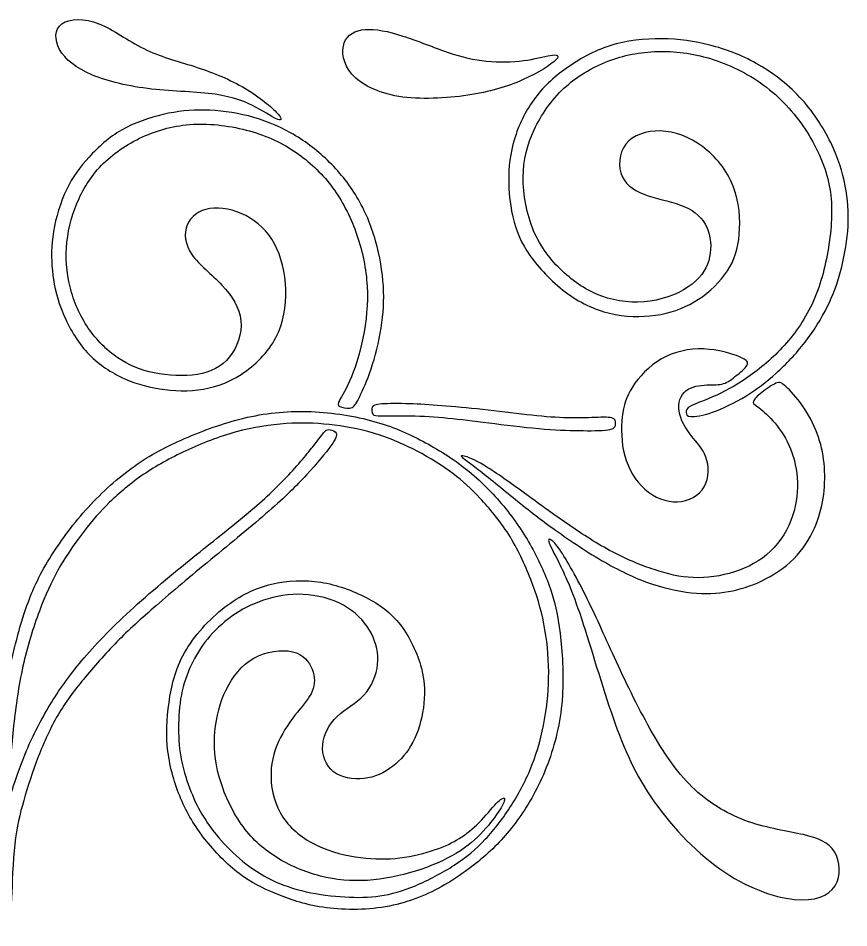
# Model space of a CAD drawing. Header units: millimetres. Extents: x -100 to 100, y -108 to 99.
# Drawn here: x 28.3 to 49.56, y 3.04 to 26.31 of the extents above; entities that cross this region are included whole.
import ezdxf

# ---------------------------------------------------------------- set-up
doc = ezdxf.new("R2010")
doc.units = ezdxf.units.MM
doc.header["$MEASUREMENT"] = 0

msp = doc.modelspace()

# ---------------------------------------------------------------- linework, layer by layer
at = {"color": 5, "linetype": 'ByBlock', "lineweight": -2}
for points, knots in [([(34.026, 24.562), (33.647, 24.778), (33.227, 24.943), (32.795, 25.082), (32.363, 25.22), (31.918, 25.333), (31.105, 25.737), (30.737, 26.027), (30.363, 26.17), (29.989, 26.314), (29.608, 26.311), (29.224, 26.033), (29.221, 25.759), (29.358, 25.511), (29.495, 25.262), (29.773, 25.04), (30.184, 24.866), (30.595, 24.691), (31.14, 24.566), (31.711, 24.501), (32.282, 24.437), (32.879, 24.433), (33.342, 24.366), (33.805, 24.298), (34.134, 24.166), (34.392, 24.03), (34.65, 23.895), (34.837, 23.756), (34.94, 23.719), (35.043, 23.682), (35.063, 23.746), (34.903, 23.912), (34.743, 24.078), (34.405, 24.346), (34.026, 24.562)], [0, 0, 0, 0, 0.076923, 0.076923, 0.076923, 0.153846, 0.153846, 0.230769, 0.230769, 0.230769, 0.307692, 0.307692, 0.384615, 0.384615, 0.384615, 0.461538, 0.461538, 0.461538, 0.538462, 0.538462, 0.538462, 0.615385, 0.615385, 0.615385, 0.692308, 0.692308, 0.692308, 0.769231, 0.769231, 0.769231, 0.846154, 0.846154, 0.846154, 1, 1, 1, 1]), ([(39.3, 25.44), (38.937, 25.562), (38.514, 25.737), (38.14, 25.858), (37.766, 25.978), (37.44, 26.046), (37.179, 26.025), (36.917, 26.004), (36.721, 25.895), (36.566, 25.466), (36.608, 25.146), (36.84, 24.88), (37.072, 24.614), (37.495, 24.401), (38.038, 24.312), (38.582, 24.224), (39.247, 24.259), (39.805, 24.343), (40.363, 24.427), (40.814, 24.559), (41.209, 24.735), (41.605, 24.911), (41.943, 25.13), (42.182, 25.369), (42.082, 25.388), (41.916, 25.362), (41.75, 25.337), (41.517, 25.266), (41.232, 25.227), (40.947, 25.188), (40.608, 25.182), (40.287, 25.214), (39.966, 25.246), (39.663, 25.317), (39.3, 25.44)], [0, 0, 0, 0, 0.076923, 0.076923, 0.076923, 0.153846, 0.153846, 0.153846, 0.230769, 0.230769, 0.307692, 0.307692, 0.307692, 0.384615, 0.384615, 0.384615, 0.461538, 0.461538, 0.461538, 0.538462, 0.538462, 0.538462, 0.615385, 0.615385, 0.692308, 0.692308, 0.692308, 0.769231, 0.769231, 0.769231, 0.846154, 0.846154, 0.846154, 1, 1, 1, 1]), ([(48.437, 18.022), (48.21, 17.728), (47.949, 17.457), (47.697, 17.228), (47.445, 16.999), (47.203, 16.812), (46.924, 16.643), (46.645, 16.474), (46.329, 16.322), (46.073, 16.232), (45.816, 16.141), (45.62, 16.112), (45.515, 16.12), (45.41, 16.128), (45.397, 16.174), (45.394, 16.224), (45.391, 16.274), (45.397, 16.328), (45.523, 16.395), (45.649, 16.461), (45.894, 16.538), (46.176, 16.667), (46.458, 16.796), (46.778, 16.977), (47.416, 17.445), (47.736, 17.732), (48.018, 18.069), (48.3, 18.406), (48.545, 18.793), (48.903, 19.703), (49.016, 20.225), (49.136, 21.203), (49.142, 21.657), (49.039, 22.119), (48.936, 22.58), (48.723, 23.048), (48.437, 23.477), (48.152, 23.906), (47.794, 24.296), (46.958, 24.912), (46.481, 25.138), (45.549, 25.419), (45.094, 25.473), (44.655, 25.461), (44.216, 25.448), (43.794, 25.367), (43.387, 25.211), (42.981, 25.054), (42.591, 24.822), (42.266, 24.519), (41.942, 24.215), (41.684, 23.841), (41.505, 23.461), (41.326, 23.08), (41.226, 22.693), (41.223, 22.246), (41.22, 21.799), (41.313, 21.293), (41.491, 20.873), (41.668, 20.454), (41.929, 20.122), (42.226, 19.843), (42.523, 19.564), (42.855, 19.338), (43.239, 19.199), (43.623, 19.061), (44.058, 19.009), (44.474, 19.07), (44.891, 19.132), (45.287, 19.306), (45.813, 19.715), (45.942, 19.951), (46.049, 20.461), (46.026, 20.735), (45.921, 20.962), (45.816, 21.19), (45.629, 21.37), (45.357, 21.49), (45.084, 21.609), (44.726, 21.667), (44.423, 21.769), (44.12, 21.87), (43.871, 22.015), (43.758, 22.262), (43.645, 22.509), (43.668, 22.857), (43.85, 23.09), (44.032, 23.322), (44.374, 23.438), (44.736, 23.427), (45.097, 23.415), (45.478, 23.277), (45.813, 23.028), (46.149, 22.78), (46.439, 22.422), (46.599, 22.017), (46.758, 21.612), (46.787, 21.161), (46.755, 20.788), (46.723, 20.415), (46.629, 20.122), (46.449, 19.846), (46.268, 19.57), (46, 19.312), (45.71, 19.12), (45.42, 18.928), (45.107, 18.803), (44.747, 18.735), (44.387, 18.667), (43.981, 18.657), (43.584, 18.732), (43.187, 18.806), (42.8, 18.964), (42.436, 19.214), (42.071, 19.464), (41.729, 19.806), (41.484, 20.124), (41.239, 20.441), (41.091, 20.735), (40.992, 21.093), (40.894, 21.451), (40.845, 21.874), (40.852, 22.261), (40.858, 22.648), (40.92, 22.999), (41.041, 23.348), (41.162, 23.696), (41.342, 24.041), (41.816, 24.638), (42.11, 24.89), (42.787, 25.341), (43.171, 25.541), (43.6, 25.656), (44.029, 25.77), (44.503, 25.799), (44.936, 25.782), (45.368, 25.764), (45.758, 25.699), (46.153, 25.585), (46.549, 25.47), (46.949, 25.306), (47.337, 25.07), (47.726, 24.835), (48.103, 24.528), (48.42, 24.162), (48.736, 23.796), (48.991, 23.37), (49.165, 22.982), (49.339, 22.593), (49.432, 22.241), (49.487, 21.896), (49.542, 21.551), (49.558, 21.212), (49.531, 20.862), (49.503, 20.512), (49.432, 20.151), (49.345, 19.83), (49.258, 19.509), (49.155, 19.228), (49.007, 18.93), (48.858, 18.632), (48.665, 18.315), (48.437, 18.022)], [0, 0, 0, 0, 0.017241, 0.017241, 0.017241, 0.034483, 0.034483, 0.034483, 0.051724, 0.051724, 0.051724, 0.068966, 0.068966, 0.068966, 0.086207, 0.086207, 0.086207, 0.103448, 0.103448, 0.103448, 0.12069, 0.12069, 0.12069, 0.137931, 0.137931, 0.155172, 0.155172, 0.155172, 0.172414, 0.172414, 0.189655, 0.189655, 0.206897, 0.206897, 0.206897, 0.224138, 0.224138, 0.224138, 0.241379, 0.241379, 0.258621, 0.258621, 0.275862, 0.275862, 0.275862, 0.293103, 0.293103, 0.293103, 0.310345, 0.310345, 0.310345, 0.327586, 0.327586, 0.327586, 0.344828, 0.344828, 0.344828, 0.362069, 0.362069, 0.362069, 0.37931, 0.37931, 0.37931, 0.396552, 0.396552, 0.396552, 0.413793, 0.413793, 0.413793, 0.431034, 0.431034, 0.448276, 0.448276, 0.465517, 0.465517, 0.465517, 0.482759, 0.482759, 0.482759, 0.5, 0.5, 0.5, 0.517241, 0.517241, 0.517241, 0.534483, 0.534483, 0.534483, 0.551724, 0.551724, 0.551724, 0.568966, 0.568966, 0.568966, 0.586207, 0.586207, 0.586207, 0.603448, 0.603448, 0.603448, 0.62069, 0.62069, 0.62069, 0.637931, 0.637931, 0.637931, 0.655172, 0.655172, 0.655172, 0.672414, 0.672414, 0.672414, 0.689655, 0.689655, 0.689655, 0.706897, 0.706897, 0.706897, 0.724138, 0.724138, 0.724138, 0.741379, 0.741379, 0.741379, 0.758621, 0.758621, 0.758621, 0.775862, 0.775862, 0.793103, 0.793103, 0.810345, 0.810345, 0.810345, 0.827586, 0.827586, 0.827586, 0.844828, 0.844828, 0.844828, 0.862069, 0.862069, 0.862069, 0.87931, 0.87931, 0.87931, 0.896552, 0.896552, 0.896552, 0.913793, 0.913793, 0.913793, 0.931034, 0.931034, 0.931034, 0.948276, 0.948276, 0.948276, 0.965517, 0.965517, 0.965517, 1, 1, 1, 1]), ([(36.781, 17.027), (36.905, 17.307), (37.034, 17.704), (37.208, 18.553), (37.253, 19.004), (37.229, 19.453), (37.205, 19.901), (37.111, 20.346), (36.968, 20.764), (36.824, 21.182), (36.631, 21.572), (36.391, 21.912), (36.15, 22.253), (35.863, 22.543), (35.534, 22.788), (35.205, 23.033), (34.834, 23.233), (34.389, 23.377), (33.944, 23.52), (33.424, 23.607), (32.949, 23.604), (32.473, 23.601), (32.041, 23.507), (31.633, 23.341), (31.224, 23.175), (30.841, 22.936), (30.539, 22.656), (30.237, 22.375), (30.018, 22.053), (29.855, 21.701), (29.692, 21.349), (29.586, 20.969), (29.505, 20.201), (29.531, 19.814), (29.624, 19.438), (29.718, 19.062), (29.879, 18.698), (30.092, 18.385), (30.305, 18.072), (30.57, 17.811), (30.85, 17.62), (31.131, 17.43), (31.428, 17.311), (31.779, 17.238), (32.131, 17.166), (32.537, 17.14), (32.881, 17.198), (33.224, 17.256), (33.505, 17.398), (33.908, 17.891), (34.031, 18.243), (33.997, 18.572), (33.963, 18.901), (33.773, 19.207), (33.513, 19.483), (33.253, 19.759), (32.924, 20.004), (32.744, 20.265), (32.563, 20.527), (32.531, 20.804), (32.621, 21.022), (32.712, 21.24), (32.924, 21.398), (33.479, 21.485), (33.821, 21.414), (34.121, 21.261), (34.421, 21.107), (34.679, 20.872), (34.857, 20.543), (35.034, 20.214), (35.131, 19.791), (35.145, 19.367), (35.16, 18.943), (35.092, 18.517), (34.892, 18.138), (34.692, 17.759), (34.36, 17.427), (34.007, 17.199), (33.654, 16.972), (33.279, 16.849), (32.899, 16.803), (32.518, 16.756), (32.131, 16.785), (31.781, 16.853), (31.431, 16.92), (31.118, 17.027), (30.512, 17.349), (30.218, 17.566), (29.725, 18.162), (29.525, 18.543), (29.394, 18.888), (29.263, 19.233), (29.202, 19.543), (29.171, 19.859), (29.141, 20.175), (29.141, 20.498), (29.2, 20.854), (29.26, 21.211), (29.379, 21.601), (29.534, 21.925), (29.689, 22.249), (29.879, 22.507), (30.112, 22.761), (30.344, 23.014), (30.618, 23.262), (30.945, 23.451), (31.273, 23.64), (31.654, 23.769), (32.012, 23.851), (32.37, 23.933), (32.705, 23.969), (33.066, 23.962), (33.428, 23.956), (33.815, 23.907), (34.191, 23.811), (34.566, 23.714), (34.931, 23.569), (35.271, 23.378), (35.612, 23.188), (35.928, 22.953), (36.502, 22.401), (36.76, 22.085), (36.968, 21.736), (37.176, 21.388), (37.334, 21.007), (37.445, 20.616), (37.557, 20.224), (37.621, 19.82), (37.644, 19.453), (37.666, 19.085), (37.647, 18.753), (37.589, 18.393), (37.531, 18.033), (37.434, 17.646), (37.331, 17.337), (37.228, 17.027), (37.118, 16.795), (36.963, 16.475), (36.918, 16.388), (36.842, 16.354), (36.766, 16.32), (36.66, 16.34), (36.584, 16.359), (36.508, 16.378), (36.463, 16.398), (36.5, 16.49), (36.537, 16.582), (36.657, 16.746), (36.781, 17.027)], [0, 0, 0, 0, 0.018868, 0.018868, 0.037736, 0.037736, 0.037736, 0.056604, 0.056604, 0.056604, 0.075472, 0.075472, 0.075472, 0.09434, 0.09434, 0.09434, 0.113208, 0.113208, 0.113208, 0.132075, 0.132075, 0.132075, 0.150943, 0.150943, 0.150943, 0.169811, 0.169811, 0.169811, 0.188679, 0.188679, 0.188679, 0.207547, 0.207547, 0.226415, 0.226415, 0.226415, 0.245283, 0.245283, 0.245283, 0.264151, 0.264151, 0.264151, 0.283019, 0.283019, 0.283019, 0.301887, 0.301887, 0.301887, 0.320755, 0.320755, 0.339623, 0.339623, 0.339623, 0.358491, 0.358491, 0.358491, 0.377358, 0.377358, 0.377358, 0.396226, 0.396226, 0.396226, 0.415094, 0.415094, 0.433962, 0.433962, 0.433962, 0.45283, 0.45283, 0.45283, 0.471698, 0.471698, 0.471698, 0.490566, 0.490566, 0.490566, 0.509434, 0.509434, 0.509434, 0.528302, 0.528302, 0.528302, 0.54717, 0.54717, 0.54717, 0.566038, 0.566038, 0.584906, 0.584906, 0.603774, 0.603774, 0.603774, 0.622642, 0.622642, 0.622642, 0.641509, 0.641509, 0.641509, 0.660377, 0.660377, 0.660377, 0.679245, 0.679245, 0.679245, 0.698113, 0.698113, 0.698113, 0.716981, 0.716981, 0.716981, 0.735849, 0.735849, 0.735849, 0.754717, 0.754717, 0.754717, 0.773585, 0.773585, 0.773585, 0.792453, 0.792453, 0.811321, 0.811321, 0.811321, 0.830189, 0.830189, 0.830189, 0.849057, 0.849057, 0.849057, 0.867925, 0.867925, 0.867925, 0.886792, 0.886792, 0.886792, 0.90566, 0.90566, 0.924528, 0.924528, 0.924528, 0.943396, 0.943396, 0.943396, 0.962264, 0.962264, 0.962264, 1, 1, 1, 1]), ([(44.019, 16.874), (44.181, 17.125), (44.439, 17.412), (44.761, 17.596), (45.084, 17.78), (45.471, 17.861), (45.842, 17.848), (46.213, 17.835), (46.568, 17.728), (46.763, 17.646), (46.958, 17.564), (46.994, 17.506), (46.95, 17.428), (46.907, 17.351), (46.784, 17.254), (46.674, 17.166), (46.565, 17.077), (46.468, 16.996), (46.352, 16.961), (46.236, 16.925), (46.1, 16.935), (45.924, 16.927), (45.749, 16.919), (45.532, 16.893), (45.39, 16.78), (45.249, 16.667), (45.181, 16.467), (45.245, 16.041), (45.378, 15.816), (45.521, 15.632), (45.665, 15.448), (45.82, 15.306), (45.9, 15.082), (45.981, 14.857), (45.987, 14.551), (45.726, 14.096), (45.458, 13.948), (45.173, 13.935), (44.887, 13.922), (44.584, 14.045), (44.341, 14.259), (44.097, 14.474), (43.913, 14.78), (43.821, 15.117), (43.729, 15.454), (43.729, 15.822), (43.761, 16.114), (43.794, 16.406), (43.858, 16.622), (44.019, 16.874)], [0, 0, 0, 0, 0.055556, 0.055556, 0.055556, 0.111111, 0.111111, 0.111111, 0.166667, 0.166667, 0.166667, 0.222222, 0.222222, 0.222222, 0.277778, 0.277778, 0.277778, 0.333333, 0.333333, 0.333333, 0.388889, 0.388889, 0.388889, 0.444444, 0.444444, 0.444444, 0.5, 0.5, 0.555556, 0.555556, 0.555556, 0.611111, 0.611111, 0.611111, 0.666667, 0.666667, 0.722222, 0.722222, 0.722222, 0.777778, 0.777778, 0.777778, 0.833333, 0.833333, 0.833333, 0.888889, 0.888889, 0.888889, 1, 1, 1, 1]), ([(42.379, 13.354), (42.744, 13.104), (43.132, 12.854), (43.506, 12.657), (43.879, 12.459), (44.237, 12.314), (44.576, 12.202), (44.915, 12.09), (45.234, 12.011), (45.577, 11.997), (45.919, 11.983), (46.286, 12.035), (46.629, 12.145), (46.973, 12.254), (47.294, 12.422), (47.552, 12.67), (47.811, 12.919), (48.008, 13.248), (48.12, 13.579), (48.232, 13.909), (48.26, 14.241), (48.236, 14.549), (48.213, 14.858), (48.139, 15.141), (48.026, 15.389), (47.913, 15.637), (47.761, 15.848), (47.466, 16.178), (47.323, 16.298), (47.23, 16.369), (47.137, 16.44), (47.095, 16.462), (47.115, 16.513), (47.134, 16.564), (47.215, 16.643), (47.33, 16.734), (47.445, 16.825), (47.595, 16.929), (47.79, 17.011), (47.836, 16.99), (47.944, 16.889), (48.053, 16.788), (48.226, 16.608), (48.377, 16.393), (48.527, 16.179), (48.657, 15.93), (48.749, 15.682), (48.842, 15.433), (48.898, 15.185), (48.95, 14.661), (48.945, 14.385), (48.915, 14.127), (48.884, 13.869), (48.827, 13.628), (48.72, 13.365), (48.613, 13.101), (48.455, 12.814), (48.011, 12.324), (47.726, 12.12), (47.158, 11.821), (46.876, 11.724), (46.586, 11.662), (46.297, 11.6), (46, 11.572), (45.657, 11.597), (45.315, 11.622), (44.926, 11.7), (44.532, 11.831), (44.137, 11.962), (43.737, 12.148), (43.311, 12.391), (42.886, 12.635), (42.434, 12.937), (42.054, 13.208), (41.674, 13.48), (41.366, 13.722), (41.027, 13.996), (40.689, 14.27), (40.319, 14.577), (40.074, 14.767), (39.829, 14.958), (39.708, 15.032), (39.66, 15.076), (39.611, 15.12), (39.636, 15.135), (39.743, 15.101), (39.85, 15.067), (40.04, 14.985), (40.319, 14.811), (40.598, 14.637), (40.966, 14.37), (41.32, 14.112), (41.674, 13.854), (42.015, 13.604), (42.379, 13.354)], [0, 0, 0, 0, 0.029412, 0.029412, 0.029412, 0.058824, 0.058824, 0.058824, 0.088235, 0.088235, 0.088235, 0.117647, 0.117647, 0.117647, 0.147059, 0.147059, 0.147059, 0.176471, 0.176471, 0.176471, 0.205882, 0.205882, 0.205882, 0.235294, 0.235294, 0.235294, 0.264706, 0.264706, 0.294118, 0.294118, 0.294118, 0.323529, 0.323529, 0.323529, 0.352941, 0.352941, 0.352941, 0.382353, 0.382353, 0.411765, 0.411765, 0.411765, 0.441176, 0.441176, 0.441176, 0.470588, 0.470588, 0.470588, 0.5, 0.5, 0.529412, 0.529412, 0.529412, 0.558824, 0.558824, 0.558824, 0.588235, 0.588235, 0.617647, 0.617647, 0.647059, 0.647059, 0.647059, 0.676471, 0.676471, 0.676471, 0.705882, 0.705882, 0.705882, 0.735294, 0.735294, 0.735294, 0.764706, 0.764706, 0.764706, 0.794118, 0.794118, 0.794118, 0.823529, 0.823529, 0.823529, 0.852941, 0.852941, 0.852941, 0.882353, 0.882353, 0.882353, 0.911765, 0.911765, 0.911765, 0.941176, 0.941176, 0.941176, 1, 1, 1, 1]), ([(39.137, 16.396), (39.444, 16.372), (39.804, 16.341), (40.562, 16.257), (40.96, 16.204), (41.316, 16.165), (41.671, 16.125), (41.984, 16.099), (42.258, 16.089), (42.532, 16.078), (42.768, 16.083), (42.983, 16.091), (43.199, 16.099), (43.394, 16.111), (43.491, 16.086), (43.589, 16.061), (43.589, 15.999), (43.587, 15.939), (43.584, 15.878), (43.579, 15.819), (43.444, 15.788), (43.308, 15.757), (43.042, 15.756), (42.756, 15.758), (42.47, 15.761), (42.163, 15.767), (41.772, 15.799), (41.381, 15.83), (40.905, 15.887), (40.089, 15.988), (39.749, 16.033), (39.42, 16.068), (39.092, 16.103), (38.776, 16.127), (38.454, 16.136), (38.133, 16.145), (37.805, 16.138), (37.622, 16.137), (37.439, 16.135), (37.4, 16.138), (37.374, 16.181), (37.347, 16.224), (37.333, 16.306), (37.355, 16.357), (37.378, 16.409), (37.437, 16.43), (37.604, 16.441), (37.771, 16.453), (38.045, 16.454), (38.31, 16.446), (38.574, 16.438), (38.829, 16.42), (39.137, 16.396)], [0, 0, 0, 0, 0.052632, 0.052632, 0.105263, 0.105263, 0.105263, 0.157895, 0.157895, 0.157895, 0.210526, 0.210526, 0.210526, 0.263158, 0.263158, 0.263158, 0.315789, 0.315789, 0.315789, 0.368421, 0.368421, 0.368421, 0.421053, 0.421053, 0.421053, 0.473684, 0.473684, 0.473684, 0.526316, 0.526316, 0.578947, 0.578947, 0.578947, 0.631579, 0.631579, 0.631579, 0.684211, 0.684211, 0.684211, 0.736842, 0.736842, 0.736842, 0.789474, 0.789474, 0.789474, 0.842105, 0.842105, 0.842105, 0.894737, 0.894737, 0.894737, 1, 1, 1, 1]), ([(27.863, 8.448), (27.895, 8.448), (27.927, 8.448), (27.948, 8.608), (27.969, 8.767), (27.979, 9.087), (28.069, 9.582), (28.16, 10.077), (28.331, 10.748), (28.522, 11.283), (28.713, 11.817), (28.924, 12.216), (29.463, 13.045), (29.79, 13.476), (30.157, 13.868), (30.523, 14.261), (30.928, 14.616), (31.753, 15.182), (32.174, 15.393), (33.116, 15.793), (33.637, 15.982), (34.7, 16.219), (35.242, 16.267), (35.798, 16.245), (36.353, 16.222), (36.923, 16.129), (37.879, 15.864), (38.266, 15.693), (38.652, 15.489), (39.037, 15.285), (39.421, 15.048), (39.773, 14.767), (40.126, 14.485), (40.447, 14.159), (40.724, 13.822), (41.002, 13.485), (41.236, 13.137), (41.64, 12.413), (41.811, 12.037), (41.936, 11.653), (42.06, 11.269), (42.137, 10.877), (42.24, 9.903), (42.266, 9.321), (42.209, 8.753), (42.152, 8.185), (42.011, 7.632), (41.815, 7.136), (41.619, 6.64), (41.368, 6.201), (41.111, 5.838), (40.853, 5.474), (40.59, 5.185), (40.266, 4.897), (39.942, 4.609), (39.557, 4.322), (39.128, 4.086), (38.7, 3.85), (38.229, 3.664), (37.699, 3.574), (37.169, 3.484), (36.581, 3.488), (36.094, 3.561), (35.607, 3.634), (35.221, 3.774), (34.884, 3.913), (34.547, 4.053), (34.258, 4.192), (33.954, 4.423), (33.65, 4.655), (33.331, 4.979), (33.074, 5.306), (32.816, 5.634), (32.621, 5.964), (32.462, 6.338), (32.303, 6.713), (32.181, 7.13), (32.13, 7.547), (32.079, 7.964), (32.1, 8.38), (32.158, 8.801), (32.216, 9.222), (32.311, 9.648), (32.554, 10.075), (32.797, 10.503), (33.187, 10.932), (33.58, 11.238), (33.973, 11.545), (34.368, 11.729), (35.194, 11.929), (35.624, 11.945), (36.455, 11.814), (36.855, 11.667), (37.2, 11.489), (37.545, 11.311), (37.836, 11.101), (38.079, 10.788), (38.323, 10.474), (38.519, 10.056), (38.617, 9.683), (38.715, 9.309), (38.713, 8.98), (38.623, 8.348), (38.534, 8.045), (38.402, 7.79), (38.269, 7.535), (38.094, 7.329), (37.882, 7.167), (37.669, 7.005), (37.421, 6.887), (36.871, 6.821), (36.569, 6.872), (36.369, 7.029), (36.169, 7.187), (36.071, 7.45), (36.092, 7.714), (36.113, 7.979), (36.253, 8.245), (36.462, 8.445), (36.671, 8.645), (36.948, 8.779), (37.148, 8.993), (37.347, 9.208), (37.468, 9.503), (37.498, 9.779), (37.528, 10.056), (37.466, 10.314), (37.337, 10.563), (37.208, 10.811), (37.011, 11.05), (36.448, 11.406), (36.082, 11.524), (35.723, 11.559), (35.363, 11.593), (35.01, 11.545), (34.696, 11.455), (34.382, 11.366), (34.108, 11.235), (33.859, 11.071), (33.61, 10.906), (33.386, 10.708), (33.023, 10.292), (32.884, 10.074), (32.767, 9.843), (32.65, 9.613), (32.555, 9.369), (32.434, 8.829), (32.408, 8.532), (32.402, 8.246), (32.397, 7.961), (32.411, 7.687), (32.46, 7.412), (32.508, 7.137), (32.59, 6.861), (32.683, 6.614), (32.776, 6.367), (32.879, 6.15), (33.001, 5.942), (33.123, 5.735), (33.263, 5.538), (33.436, 5.336), (33.61, 5.134), (33.816, 4.925), (34.042, 4.741), (34.268, 4.556), (34.513, 4.395), (35.052, 4.132), (35.345, 4.03), (35.668, 3.959), (35.99, 3.887), (36.342, 3.845), (36.661, 3.825), (36.981, 3.806), (37.268, 3.809), (37.557, 3.852), (37.847, 3.895), (38.139, 3.977), (38.465, 4.113), (38.792, 4.25), (39.153, 4.44), (39.459, 4.639), (39.765, 4.838), (40.015, 5.046), (40.253, 5.3), (40.492, 5.553), (40.719, 5.851), (40.923, 6.171), (41.126, 6.49), (41.305, 6.83), (41.448, 7.199), (41.592, 7.567), (41.7, 7.964), (41.772, 8.366), (41.844, 8.767), (41.879, 9.174), (41.876, 9.587), (41.873, 10), (41.831, 10.419), (41.754, 10.811), (41.677, 11.203), (41.566, 11.567), (41.417, 11.951), (41.268, 12.335), (41.081, 12.738), (40.853, 13.098), (40.624, 13.458), (40.355, 13.774), (39.886, 14.277), (39.686, 14.464), (39.425, 14.659), (39.165, 14.855), (38.844, 15.058), (38.496, 15.239), (38.148, 15.421), (37.774, 15.58), (37.394, 15.694), (37.013, 15.808), (36.626, 15.875), (36.259, 15.915), (35.892, 15.954), (35.545, 15.966), (35.152, 15.938), (34.758, 15.911), (34.318, 15.845), (33.876, 15.725), (33.434, 15.604), (32.99, 15.43), (32.588, 15.243), (32.186, 15.056), (31.824, 14.856), (31.499, 14.633), (31.173, 14.409), (30.882, 14.163), (30.637, 13.924), (30.392, 13.685), (30.192, 13.454), (29.778, 12.917), (29.563, 12.611), (29.382, 12.304), (29.2, 11.996), (29.052, 11.688), (28.897, 11.292), (28.742, 10.896), (28.581, 10.413), (28.461, 9.915), (28.34, 9.417), (28.261, 8.906), (28.202, 8.395), (28.142, 7.884), (28.102, 7.372), (28.075, 7.023), (28.049, 6.674), (28.036, 6.487), (28.034, 6.386), (28.032, 6.285), (28.042, 6.271), (28.061, 6.314), (28.081, 6.358), (28.11, 6.459), (28.181, 6.677), (28.252, 6.895), (28.365, 7.229), (28.521, 7.593), (28.678, 7.958), (28.878, 8.353), (29.107, 8.734), (29.337, 9.114), (29.597, 9.48), (29.927, 9.874), (30.257, 10.267), (30.657, 10.688), (31.661, 11.609), (32.266, 12.109), (32.768, 12.513), (33.269, 12.917), (33.668, 13.226), (34.05, 13.543), (34.432, 13.861), (34.798, 14.188), (35.108, 14.507), (35.418, 14.825), (35.671, 15.135), (35.839, 15.348), (36.007, 15.561), (36.089, 15.677), (36.144, 15.734), (36.2, 15.792), (36.229, 15.79), (36.282, 15.779), (36.334, 15.767), (36.41, 15.746), (36.435, 15.694), (36.46, 15.642), (36.434, 15.558), (36.303, 15.374), (36.171, 15.19), (35.934, 14.906), (35.674, 14.624), (35.413, 14.342), (35.129, 14.061), (34.711, 13.696), (34.294, 13.332), (33.742, 12.884), (33.227, 12.458), (32.711, 12.032), (32.232, 11.629), (31.836, 11.286), (31.44, 10.943), (31.128, 10.661), (30.824, 10.353), (30.521, 10.045), (30.228, 9.711), (29.721, 9.093), (29.508, 8.809), (29.317, 8.484), (29.126, 8.158), (28.957, 7.79), (28.811, 7.413), (28.665, 7.035), (28.542, 6.648), (28.44, 6.295), (28.339, 5.942), (28.258, 5.622), (28.209, 5.176), (28.16, 4.73), (28.142, 4.158), (28.125, 3.792), (28.108, 3.427), (28.092, 3.269), (28.073, 3.177), (28.053, 3.085), (28.031, 3.059), (27.995, 3.047), (27.96, 3.035), (27.911, 3.037), (27.863, 3.038)], [0, 0, 0, 0, 0.0084, 0.0084, 0.0084, 0.016804, 0.016804, 0.016804, 0.025207, 0.025207, 0.025207, 0.03361, 0.03361, 0.042014, 0.042014, 0.042014, 0.050417, 0.050417, 0.058821, 0.058821, 0.067224, 0.067224, 0.075628, 0.075628, 0.075628, 0.084031, 0.084031, 0.092434, 0.092434, 0.092434, 0.100838, 0.100838, 0.100838, 0.109241, 0.109241, 0.109241, 0.117645, 0.117645, 0.126048, 0.126048, 0.126048, 0.134452, 0.134452, 0.142855, 0.142855, 0.142855, 0.151258, 0.151258, 0.151258, 0.159662, 0.159662, 0.159662, 0.168065, 0.168065, 0.168065, 0.176469, 0.176469, 0.176469, 0.184872, 0.184872, 0.184872, 0.193275, 0.193275, 0.193275, 0.201679, 0.201679, 0.201679, 0.210082, 0.210082, 0.210082, 0.218486, 0.218486, 0.218486, 0.226889, 0.226889, 0.226889, 0.235293, 0.235293, 0.235293, 0.243696, 0.243696, 0.243696, 0.252099, 0.252099, 0.252099, 0.260503, 0.260503, 0.260503, 0.268906, 0.268906, 0.27731, 0.27731, 0.285713, 0.285713, 0.285713, 0.294117, 0.294117, 0.294117, 0.30252, 0.30252, 0.30252, 0.310923, 0.310923, 0.319327, 0.319327, 0.319327, 0.32773, 0.32773, 0.32773, 0.336134, 0.336134, 0.344537, 0.344537, 0.344537, 0.352941, 0.352941, 0.352941, 0.361344, 0.361344, 0.361344, 0.369747, 0.369747, 0.369747, 0.378151, 0.378151, 0.378151, 0.386554, 0.386554, 0.386554, 0.394958, 0.394958, 0.403361, 0.403361, 0.403361, 0.411765, 0.411765, 0.411765, 0.420168, 0.420168, 0.420168, 0.428571, 0.428571, 0.436975, 0.436975, 0.436975, 0.445378, 0.445378, 0.453782, 0.453782, 0.453782, 0.462185, 0.462185, 0.462185, 0.470589, 0.470589, 0.470589, 0.478992, 0.478992, 0.478992, 0.487395, 0.487395, 0.487395, 0.495799, 0.495799, 0.495799, 0.504202, 0.504202, 0.512606, 0.512606, 0.512606, 0.521009, 0.521009, 0.521009, 0.529413, 0.529413, 0.529413, 0.537816, 0.537816, 0.537816, 0.546219, 0.546219, 0.546219, 0.554623, 0.554623, 0.554623, 0.563026, 0.563026, 0.563026, 0.57143, 0.57143, 0.57143, 0.579833, 0.579833, 0.579833, 0.588237, 0.588237, 0.588237, 0.59664, 0.59664, 0.59664, 0.605043, 0.605043, 0.605043, 0.613447, 0.613447, 0.613447, 0.62185, 0.62185, 0.630254, 0.630254, 0.630254, 0.638657, 0.638657, 0.638657, 0.647061, 0.647061, 0.647061, 0.655464, 0.655464, 0.655464, 0.663867, 0.663867, 0.663867, 0.672271, 0.672271, 0.672271, 0.680674, 0.680674, 0.680674, 0.689078, 0.689078, 0.689078, 0.697481, 0.697481, 0.697481, 0.705884, 0.705884, 0.714288, 0.714288, 0.714288, 0.722691, 0.722691, 0.722691, 0.731095, 0.731095, 0.731095, 0.739498, 0.739498, 0.739498, 0.747902, 0.747902, 0.747902, 0.756305, 0.756305, 0.756305, 0.764708, 0.764708, 0.764708, 0.773112, 0.773112, 0.773112, 0.781515, 0.781515, 0.781515, 0.789919, 0.789919, 0.789919, 0.798322, 0.798322, 0.798322, 0.806726, 0.806726, 0.815129, 0.815129, 0.815129, 0.823532, 0.823532, 0.823532, 0.831936, 0.831936, 0.831936, 0.840339, 0.840339, 0.840339, 0.848743, 0.848743, 0.848743, 0.857146, 0.857146, 0.857146, 0.86555, 0.86555, 0.86555, 0.873953, 0.873953, 0.873953, 0.882356, 0.882356, 0.882356, 0.89076, 0.89076, 0.89076, 0.899163, 0.899163, 0.899163, 0.907567, 0.907567, 0.907567, 0.91597, 0.91597, 0.91597, 0.924374, 0.924374, 0.932777, 0.932777, 0.932777, 0.94118, 0.94118, 0.94118, 0.949584, 0.949584, 0.949584, 0.957987, 0.957987, 0.957987, 0.966391, 0.966391, 0.966391, 0.974794, 0.974794, 0.974794, 0.983198, 0.983198, 0.983198, 1, 1, 1, 1]), ([(43.61, 9.843), (43.882, 9.254), (44.205, 8.59), (44.537, 8.014), (44.869, 7.438), (45.211, 6.951), (45.618, 6.572), (46.024, 6.193), (46.495, 5.922), (47.485, 5.58), (48.005, 5.509), (48.395, 5.419), (48.785, 5.329), (49.047, 5.219), (49.192, 4.979), (49.337, 4.738), (49.366, 4.367), (49.205, 4.109), (49.043, 3.851), (48.692, 3.706), (48.163, 3.761), (47.634, 3.816), (46.927, 4.071), (45.585, 5.019), (44.95, 5.712), (44.492, 6.39), (44.034, 7.067), (43.753, 7.729), (43.471, 8.559), (43.189, 9.39), (42.905, 10.39), (42.434, 11.777), (42.247, 12.164), (42.106, 12.44), (41.966, 12.716), (41.873, 12.88), (41.873, 12.948), (41.873, 13.016), (41.966, 12.987), (42.152, 12.722), (42.337, 12.458), (42.615, 11.958), (42.865, 11.451), (43.115, 10.945), (43.337, 10.432), (43.61, 9.843)], [0, 0, 0, 0, 0.058824, 0.058824, 0.058824, 0.117647, 0.117647, 0.117647, 0.176471, 0.176471, 0.235294, 0.235294, 0.235294, 0.294118, 0.294118, 0.294118, 0.352941, 0.352941, 0.352941, 0.411765, 0.411765, 0.411765, 0.470588, 0.470588, 0.529412, 0.529412, 0.529412, 0.588235, 0.588235, 0.588235, 0.647059, 0.647059, 0.705882, 0.705882, 0.705882, 0.764706, 0.764706, 0.764706, 0.823529, 0.823529, 0.823529, 0.882353, 0.882353, 0.882353, 1, 1, 1, 1]), ([(38.971, 5.035), (38.716, 4.948), (38.392, 4.864), (38.068, 4.824), (37.744, 4.784), (37.419, 4.787), (37.06, 4.833), (36.702, 4.88), (36.308, 4.971), (35.952, 5.14), (35.597, 5.309), (35.279, 5.558), (35.074, 5.865), (34.869, 6.172), (34.777, 6.538), (34.768, 6.875), (34.758, 7.212), (34.831, 7.521), (34.96, 7.804), (35.09, 8.088), (35.277, 8.348), (35.443, 8.555), (35.608, 8.762), (35.752, 8.917), (35.824, 9.092), (35.897, 9.266), (35.898, 9.459), (35.823, 9.651), (35.748, 9.843), (35.597, 10.033), (35.044, 10.167), (34.642, 10.111), (34.011, 9.758), (33.782, 9.461), (33.46, 8.798), (33.366, 8.432), (33.333, 8.06), (33.3, 7.688), (33.327, 7.311), (33.556, 6.49), (33.758, 6.046), (34.253, 5.335), (34.547, 5.067), (34.892, 4.849), (35.237, 4.63), (35.634, 4.461), (36.031, 4.359), (36.429, 4.258), (36.827, 4.224), (37.236, 4.25), (37.645, 4.275), (38.064, 4.361), (38.458, 4.483), (38.852, 4.606), (39.219, 4.766), (39.512, 4.942), (39.804, 5.119), (40.021, 5.313), (40.202, 5.508), (40.384, 5.704), (40.53, 5.903), (40.624, 6.054), (40.718, 6.206), (40.76, 6.311), (40.743, 6.343), (40.726, 6.375), (40.65, 6.335), (40.533, 6.215), (40.416, 6.095), (40.258, 5.895), (40.095, 5.729), (39.932, 5.564), (39.764, 5.434), (39.588, 5.323), (39.411, 5.213), (39.226, 5.122), (38.971, 5.035)], [0, 0, 0, 0, 0.035714, 0.035714, 0.035714, 0.071429, 0.071429, 0.071429, 0.107143, 0.107143, 0.107143, 0.142857, 0.142857, 0.142857, 0.178571, 0.178571, 0.178571, 0.214286, 0.214286, 0.214286, 0.25, 0.25, 0.25, 0.285714, 0.285714, 0.285714, 0.321429, 0.321429, 0.321429, 0.357143, 0.357143, 0.392857, 0.392857, 0.428571, 0.428571, 0.464286, 0.464286, 0.464286, 0.5, 0.5, 0.535714, 0.535714, 0.571429, 0.571429, 0.571429, 0.607143, 0.607143, 0.607143, 0.642857, 0.642857, 0.642857, 0.678571, 0.678571, 0.678571, 0.714286, 0.714286, 0.714286, 0.75, 0.75, 0.75, 0.785714, 0.785714, 0.785714, 0.821429, 0.821429, 0.821429, 0.857143, 0.857143, 0.857143, 0.892857, 0.892857, 0.892857, 0.928571, 0.928571, 0.928571, 1, 1, 1, 1])]:
    msp.add_open_spline(points, degree=3, knots=knots, dxfattribs=at)

doc.saveas('drawing.dxf')
